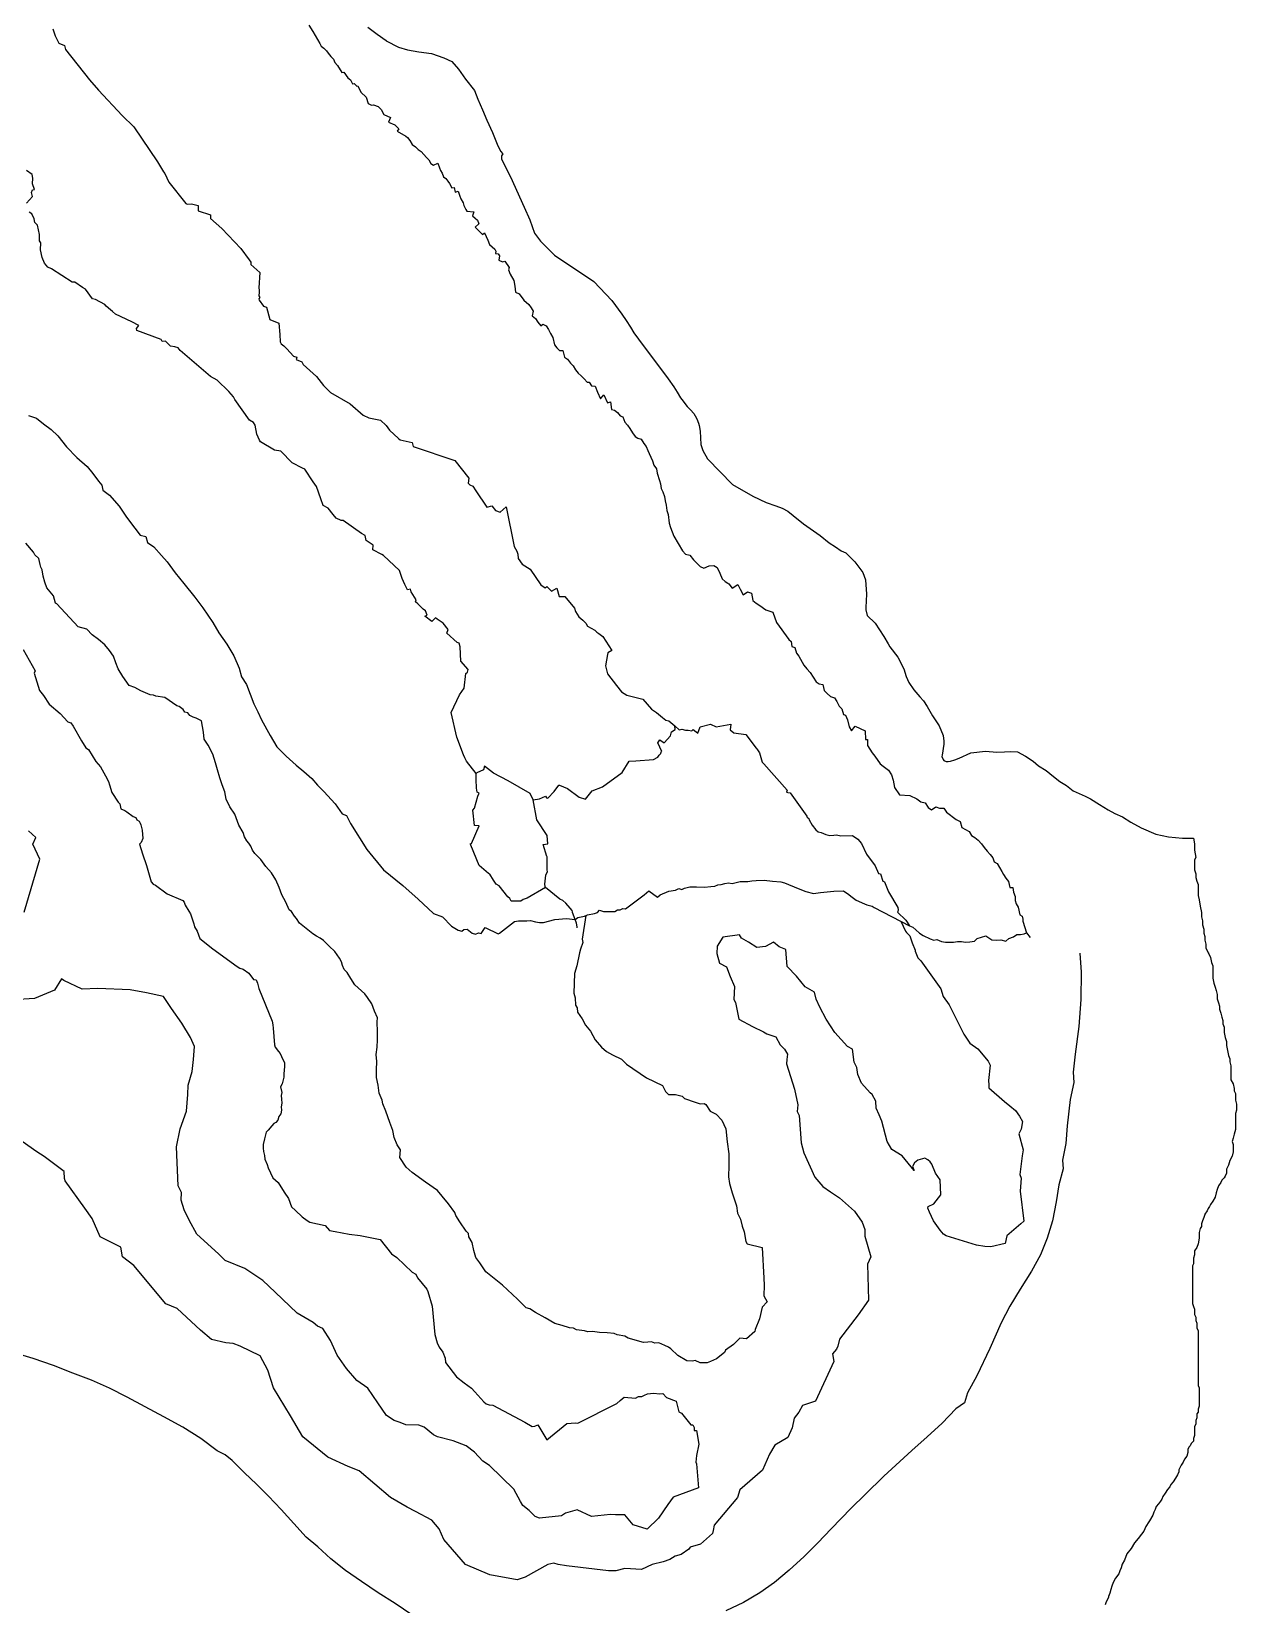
# Model space of a CAD drawing. Header units: inches. Extents: x 11269096 to 11303252, y 3653903 to 3686752.
# Drawn here: x 11275182 to 11276246, y 3678619 to 3680008 of the extents above; entities that cross this region are included whole.
import ezdxf

# ---------------------------------------------------------------- set-up
doc = ezdxf.new("R2010")
doc.units = ezdxf.units.IN
doc.header["$MEASUREMENT"] = 0
doc.layers.add('Park', color=105, linetype='Continuous')
doc.layers.add('Trail', color=202, linetype='Continuous')

msp = doc.modelspace()

# ---------------------------------------------------------------- linework, layer by layer
at = {"layer": 'Park'}
msp.add_lwpolyline([(11275478.7, 3680011.7), (11275486.7, 3680005.7), (11275494.7, 3680000), (11275494.7, 3679999.7), (11275505.7, 3679994), (11275513.7, 3679991.7), (11275523.7, 3679990), (11275534.7, 3679988.5), (11275545.7, 3679984.7), (11275552.7, 3679981.5), (11275558.7, 3679974.8), (11275564.7, 3679965.8), (11275572.7, 3679955.8), (11275575.7, 3679948.3), (11275579.7, 3679938.8), (11275583.7, 3679929.5), (11275588.7, 3679918.8), (11275592.7, 3679908.5), (11275595.7, 3679902.3), (11275597.7, 3679900), (11275596.7, 3679898), (11275596.7, 3679895.5), (11275599.7, 3679889.2), (11275604.7, 3679879.5), (11275616.7, 3679852.7), (11275621.7, 3679841.5), (11275625.7, 3679829.7), (11275631, 3679822.7), (11275643.5, 3679810.3), (11275678.1, 3679787.2), (11275694.1, 3679770.4), (11275703, 3679758.2), (11275706.7, 3679752.7), (11275710.4, 3679746.8), (11275713.6, 3679741.7), (11275717.5, 3679736.1), (11275743.8, 3679701.1), (11275748.9, 3679694), (11275751.7, 3679689.5), (11275754.7, 3679684.5), (11275755.8, 3679682.8), (11275760.5, 3679676.8), (11275763.5, 3679673.7), (11275766.5, 3679670.4), (11275767.7, 3679668.4), (11275769.2, 3679665.7), (11275770.6, 3679661.9), (11275771.2, 3679659.8), (11275772, 3679655), (11275772.5, 3679643.1), (11275774.3, 3679638), (11275778.4, 3679630.6), (11275800.6, 3679607.8), (11275818.7, 3679597.5), (11275830.3, 3679591.9), (11275839, 3679588.9), (11275844.4, 3679586.9), (11275849.5, 3679584.4), (11275854.1, 3679580.6), (11275863.2, 3679573), (11275878.1, 3679562.9), (11275886, 3679556.2), (11275891.7, 3679552.8), (11275896.6, 3679549.3), (11275900.7, 3679547.4), (11275908.5, 3679539.6), (11275915.6, 3679530.1), (11275918.2, 3679523.7), (11275918.8, 3679511), (11275918.4, 3679499.3), (11275918.4, 3679497.2), (11275919.5, 3679492), (11275926.6, 3679485.5), (11275934.2, 3679473.7), (11275938, 3679467), (11275939.4, 3679464.6), (11275946.7, 3679455.4), (11275951.8, 3679445.1), (11275953.9, 3679438.2), (11275956.2, 3679432.9), (11275960.7, 3679426.5), (11275966.1, 3679420.4), (11275969.3, 3679416.8), (11275972.5, 3679411.7), (11275977.2, 3679403.6), (11275983, 3679394.6), (11275986.7, 3679386.2), (11275987.1, 3679381.2), (11275987.1, 3679378.5), (11275985.7, 3679368.8), (11275985.6, 3679367.5), (11275986.6, 3679365.1), (11275987.3, 3679364.2), (11275989.3, 3679363.2), (11275991.1, 3679363.3), (11275993.2, 3679363.6), (11275997, 3679364.8), (11276000.7, 3679366.2), (11276011, 3679370.7), (11276023.9, 3679372.4), (11276034, 3679371.4), (11276040.7, 3679371.6), (11276046.3, 3679372.1), (11276052.4, 3679371.8), (11276059.3, 3679368), (11276066.2, 3679363.6), (11276070.8, 3679359.5), (11276077.7, 3679355.3), (11276084, 3679350), (11276089.6, 3679345.5), (11276095.5, 3679342.1), (11276101.4, 3679337.3), (11276112.1, 3679332.6), (11276116.7, 3679330.2), (11276124.8, 3679325.1), (11276132.3, 3679320.5), (11276138.2, 3679317.4), (11276145, 3679314.2), (11276152.3, 3679309.6), (11276161.4, 3679304.5), (11276174.4, 3679299), (11276185.5, 3679296.8), (11276198, 3679295.4), (11276207.7, 3679295.5), (11276208.7, 3679290.5), (11276208.7, 3679286.3), (11276208.7, 3679285), (11276209.7, 3679278.5), (11276208.7, 3679276.3), (11276208.7, 3679274.3), (11276208.7, 3679273), (11276208.7, 3679271), (11276208.7, 3679267.5), (11276209.7, 3679264), (11276209.7, 3679260.8), (11276210.7, 3679257.5), (11276211.7, 3679254.5), (11276211.7, 3679250.8), (11276211.7, 3679247.3), (11276211.7, 3679244.8), (11276212.7, 3679241), (11276213.7, 3679235.5), (11276214.7, 3679229.7), (11276214.7, 3679226), (11276215.7, 3679222.5), (11276215.7, 3679219), (11276216.7, 3679215), (11276216.7, 3679211.5), (11276217.7, 3679208.5), (11276217.7, 3679205.5), (11276218.7, 3679202), (11276218.7, 3679198.5), (11276220.7, 3679194.2), (11276221.2, 3679193.3), (11276222.7, 3679190.2), (11276223.7, 3679185.7), (11276224.7, 3679182.7), (11276224.7, 3679180), (11276224.7, 3679178.2), (11276224.7, 3679175.5), (11276224.7, 3679171.7), (11276225.7, 3679167.5), (11276226.7, 3679164), (11276227.7, 3679161), (11276228.7, 3679157.5), (11276228.7, 3679153.5), (11276229.7, 3679150), (11276230.7, 3679147), (11276230.7, 3679144.5), (11276231.7, 3679141), (11276232.7, 3679137.5), (11276233.7, 3679134.5), (11276233.7, 3679131.5), (11276234.7, 3679128.5), (11276234.7, 3679123.8), (11276235.7, 3679119.3), (11276236.7, 3679115.8), (11276236.7, 3679112.5), (11276237.7, 3679108), (11276238.7, 3679103.5), (11276239.7, 3679100.5), (11276239.7, 3679097.8), (11276240.7, 3679094.5), (11276240.7, 3679090.8), (11276240.7, 3679087.3), (11276240.7, 3679084.5), (11276240.7, 3679082), (11276242.7, 3679078.5), (11276243.7, 3679074.5), (11276243.7, 3679072.2), (11276244.7, 3679070), (11276244.7, 3679067.5), (11276244.7, 3679064), (11276245.7, 3679060.5), (11276245.7, 3679057.5), (11276245.7, 3679055.2), (11276244.7, 3679052.2), (11276244.7, 3679049.2), (11276244.7, 3679045.5), (11276244.7, 3679042), (11276244.7, 3679038.2), (11276243.7, 3679034.2), (11276242.7, 3679030.5), (11276241.7, 3679027.5), (11276242.7, 3679025), (11276242.7, 3679021.7), (11276242.7, 3679018.5), (11276241.7, 3679014.5), (11276239.7, 3679010.7), (11276238.7, 3679006.7), (11276236.7, 3679003), (11276236.7, 3678999.5), (11276235.7, 3678997), (11276234.7, 3678995.5), (11276232.7, 3678993.5), (11276231.7, 3678991.3), (11276229.7, 3678988.3), (11276228.7, 3678985.3), (11276227.7, 3678982.3), (11276226.7, 3678978.3), (11276224.7, 3678974.8), (11276222.7, 3678971.8), (11276221.7, 3678970.3), (11276220.7, 3678968.3), (11276219.7, 3678966.3), (11276217.7, 3678963.5), (11276217.7, 3678963), (11276216.7, 3678960.5), (11276215.7, 3678957.5), (11276214.7, 3678955), (11276214.7, 3678952.5), (11276213.7, 3678950.8), (11276212.7, 3678947.3), (11276212.7, 3678942.3), (11276211.7, 3678937.3), (11276210.7, 3678934), (11276208.7, 3678931), (11276208.7, 3678927.5), (11276207.7, 3678924.5), (11276207.7, 3678921.5), (11276207.7, 3678919.5), (11276206.7, 3678917.8), (11276206.7, 3678915), (11276206.7, 3678911.5), (11276206.7, 3678906), (11276206.7, 3678905.2), (11276206.7, 3678899.7), (11276206.7, 3678892.5), (11276206.7, 3678890), (11276206.7, 3678887.7), (11276206.7, 3678886.2), (11276206.7, 3678884.5), (11276207.7, 3678882), (11276208.7, 3678879.5), (11276208.7, 3678877), (11276208.7, 3678874.7), (11276209.7, 3678872.5), (11276209.7, 3678869.5), (11276210.7, 3678867), (11276210.7, 3678865), (11276210.7, 3678863), (11276211.7, 3678860.5), (11276211.7, 3678858), (11276211.7, 3678855.2), (11276211.7, 3678852.5), (11276211.7, 3678849.5), (11276211.7, 3678846.2), (11276211.7, 3678843), (11276211.7, 3678840.5), (11276211.7, 3678838), (11276211.7, 3678835), (11276211.7, 3678832), (11276211.7, 3678828.8), (11276211.7, 3678825.5), (11276211.7, 3678822.3), (11276211.7, 3678819), (11276211.7, 3678816), (11276211.7, 3678813.5), (11276211.7, 3678812), (11276212.7, 3678810), (11276212.7, 3678807.8), (11276212.7, 3678805.8), (11276212.7, 3678804), (11276212.7, 3678801.8), (11276212.7, 3678799.5), (11276212.7, 3678797.3), (11276212.7, 3678795.5), (11276212.7, 3678793.8), (11276211.7, 3678791.3), (11276211.7, 3678788.5), (11276210.7, 3678787), (11276210.7, 3678785.3), (11276210.7, 3678783.5), (11276209.7, 3678781.3), (11276209.7, 3678779.3), (11276209.7, 3678777.8), (11276208.7, 3678776), (11276208.7, 3678773.3), (11276208.7, 3678770.5), (11276208.7, 3678767.8), (11276207.7, 3678765.3), (11276207.7, 3678762.8), (11276205.7, 3678760.8), (11276204.7, 3678758.8), (11276203.7, 3678757.5), (11276202.7, 3678755.5), (11276202.7, 3678752.8), (11276201.7, 3678749.8), (11276199.7, 3678747), (11276198.7, 3678744.5), (11276196.7, 3678741.7), (11276195.7, 3678739.5), (11276194.7, 3678737.5), (11276194.7, 3678735.7), (11276193.7, 3678733.2), (11276191.7, 3678730.2), (11276189.7, 3678727), (11276187.7, 3678724.7), (11276186.7, 3678722.5), (11276184.7, 3678720.2), (11276182.7, 3678717), (11276180.7, 3678714), (11276179.7, 3678711.7), (11276178.7, 3678710), (11276176.7, 3678707.7), (11276174.7, 3678705.2), (11276173.7, 3678702.7), (11276172.7, 3678700.2), (11276171.7, 3678697.5), (11276168.7, 3678692.5), (11276168.3, 3678691.8), (11276165.7, 3678687.5), (11276163.7, 3678683.5), (11276161.7, 3678680.7), (11276158.7, 3678677), (11276155.7, 3678673), (11276152.7, 3678668), (11276148.7, 3678663.3), (11276146.7, 3678657.8), (11276144.7, 3678654.3), (11276143.7, 3678651), (11276142.7, 3678648.5), (11276141.7, 3678645.8), (11276138.7, 3678642), (11276136.7, 3678638), (11276135.7, 3678635), (11276134.7, 3678632), (11276133.7, 3678628.8), (11276132.7, 3678625.8), (11276132.7, 3678624.8), (11276130.7, 3678621), (11276129.7, 3678618.3)], dxfattribs=at)
at = {"layer": 'Trail'}
for points in [[(11275200.3, 3680010.2), (11275202.4, 3680004), (11275205.8, 3679997.6), (11275210.6, 3679995.6), (11275211.7, 3679992.1), (11275232.8, 3679965.2), (11275240.7, 3679956.1), (11275261.6, 3679933.7), (11275271.9, 3679923.6), (11275292.9, 3679892.9), (11275298.2, 3679884.1), (11275299.3, 3679882.6), (11275302.9, 3679874.8), (11275317.9, 3679856), (11275319, 3679855.5), (11275322.9, 3679855.7), (11275328.7, 3679854.2), (11275328.7, 3679849.5), (11275339.7, 3679846.1), (11275339.6, 3679842.7), (11275349.7, 3679834), (11275366.5, 3679816.4), (11275373.7, 3679806.4), (11275375.3, 3679804.3), (11275375.3, 3679802.1), (11275383.2, 3679795.1), (11275382.2, 3679781.6), (11275382.6, 3679779.4), (11275382.7, 3679777.7), (11275382.2, 3679774.6), (11275383.2, 3679773.1), (11275382.2, 3679771.7), (11275382.7, 3679770.7), (11275386.6, 3679765.4), (11275389, 3679764.5), (11275392, 3679753.7), (11275400.1, 3679750.2), (11275401, 3679740.2), (11275401.3, 3679733.7), (11275402.2, 3679732), (11275404.5, 3679730.3), (11275406.6, 3679728.2), (11275407.1, 3679727.7), (11275412.9, 3679721.3), (11275415.8, 3679720.4), (11275415.2, 3679718.1), (11275420.3, 3679716.2), (11275421.6, 3679713.9), (11275433.3, 3679703.3), (11275439.5, 3679695.3), (11275445.5, 3679689.2), (11275463, 3679679.1), (11275474.5, 3679669), (11275479.6, 3679666.8), (11275489.9, 3679664.6), (11275494.7, 3679659.9), (11275497.7, 3679655.9), (11275505.7, 3679648.4), (11275507, 3679647.4), (11275517.8, 3679644.9), (11275518.7, 3679641.4), (11275555.5, 3679629), (11275567.7, 3679613.3), (11275567.3, 3679608.9), (11275568.7, 3679607.4), (11275571.4, 3679606.4), (11275574, 3679602.1), (11275583.8, 3679587.7), (11275588, 3679588.9), (11275591.4, 3679584.8), (11275595.4, 3679583.4), (11275600.8, 3679588), (11275607.9, 3679553.1), (11275610.2, 3679548.9), (11275611, 3679546.4), (11275611.4, 3679542.6), (11275614.9, 3679537.4), (11275621.9, 3679533.2), (11275631.4, 3679519.2), (11275635.3, 3679516.5), (11275636.7, 3679517.7), (11275640.9, 3679513.5), (11275645.6, 3679516.3), (11275647.6, 3679508.8), (11275652.6, 3679508.9), (11275661, 3679498.7), (11275661.9, 3679495.8), (11275664.9, 3679491.1), (11275668.5, 3679488), (11275671.1, 3679485.5), (11275672.7, 3679482.7), (11275679.1, 3679479.1), (11275680.8, 3679477.3), (11275682.6, 3679476.1), (11275686.1, 3679473.6), (11275694.1, 3679461.2), (11275690.5, 3679459.2), (11275690.3, 3679457.8), (11275688.4, 3679447.7), (11275690.1, 3679440.7), (11275698.1, 3679430.4), (11275702.6, 3679424.7), (11275707.4, 3679421.7), (11275721.4, 3679418.2), (11275729.2, 3679409.3), (11275730.9, 3679408.1), (11275733.6, 3679406.4), (11275738.9, 3679402.1), (11275741.7, 3679399.8), (11275744.3, 3679399.1), (11275749.6, 3679394.6)], [(11275426.6, 3680013.5), (11275429.9, 3680007.8), (11275436.3, 3679997.3), (11275437.4, 3679995.1), (11275439.7, 3679993.2), (11275442.1, 3679990.9), (11275443.7, 3679988.7), (11275445.8, 3679985.9), (11275448.2, 3679983.6), (11275449.5, 3679980.5), (11275451.7, 3679977.8), (11275455.5, 3679971.7), (11275457.4, 3679972), (11275460.8, 3679967.1), (11275463.2, 3679965.2), (11275465, 3679961.7), (11275466.4, 3679962), (11275468.8, 3679959.5), (11275469.9, 3679959.8), (11275472.3, 3679954.2), (11275477.2, 3679949.9), (11275478.8, 3679944.4), (11275481.8, 3679942.9), (11275483.6, 3679943.3), (11275487.7, 3679941.6), (11275490.3, 3679939), (11275492.7, 3679934.5), (11275498.5, 3679931.9), (11275496.7, 3679927.8), (11275502.5, 3679925.4), (11275505.9, 3679921.9), (11275504.4, 3679919.9), (11275512, 3679915.5), (11275513.5, 3679914.2), (11275515.7, 3679911.6), (11275517.7, 3679908), (11275520.6, 3679906.2), (11275523.1, 3679903.7), (11275525.8, 3679901.9), (11275528.1, 3679899.2), (11275530.4, 3679896.6), (11275532.5, 3679894.5), (11275534.3, 3679891.4), (11275536.7, 3679889.8), (11275540.4, 3679891.5), (11275541.8, 3679887.4), (11275542.8, 3679885.3), (11275544.2, 3679882.8), (11275545.5, 3679879.7), (11275547.6, 3679878), (11275549.3, 3679875.7), (11275550.7, 3679873.6), (11275552.9, 3679869.9), (11275554.7, 3679870), (11275555.7, 3679866), (11275558.5, 3679866.8), (11275559.8, 3679862.6), (11275560.8, 3679860.2), (11275562.7, 3679856.5), (11275563.4, 3679854.1), (11275565.1, 3679850.7), (11275565.9, 3679849.3), (11275572.2, 3679848.6), (11275571, 3679845.1), (11275573.3, 3679843.1), (11275575.3, 3679841.4), (11275576.6, 3679838.1), (11275573.3, 3679835.1), (11275579.7, 3679828.7), (11275581.6, 3679830.2), (11275584.7, 3679823.5), (11275586, 3679819.8), (11275590.6, 3679815.8), (11275591.7, 3679813.9), (11275591.4, 3679811.8), (11275593.7, 3679811.7), (11275594.8, 3679809.8), (11275594.4, 3679806.1), (11275597.5, 3679804.5), (11275599.5, 3679805.1), (11275603.4, 3679799.4), (11275602.7, 3679797.3), (11275604.3, 3679793.7), (11275607.4, 3679788.1), (11275608.5, 3679783.1), (11275608.9, 3679777.6), (11275612.1, 3679776.1), (11275616.4, 3679770.7), (11275620.9, 3679766.8), (11275622.7, 3679763.8), (11275624.6, 3679761), (11275623.8, 3679756.7), (11275626.5, 3679754.5), (11275628.6, 3679751.1), (11275631.5, 3679748.1), (11275633.2, 3679749.3), (11275636.2, 3679748.1), (11275638.2, 3679744.7), (11275640, 3679741.2), (11275642.1, 3679737.7), (11275643.5, 3679731.3), (11275645.4, 3679728.6), (11275647.9, 3679726.1), (11275650.8, 3679726.2), (11275652.3, 3679720.2), (11275655, 3679718.5), (11275657.5, 3679714.9), (11275660, 3679712.7), (11275661.9, 3679709), (11275664.4, 3679706.1), (11275666.9, 3679703.9), (11275669.6, 3679701.3), (11275672.3, 3679698.2), (11275674, 3679698.1), (11275676.1, 3679694.9), (11275679.3, 3679694.7), (11275681.5, 3679689.4), (11275684.1, 3679683.5), (11275686.9, 3679687), (11275690.2, 3679679.9), (11275692.9, 3679680.9), (11275693.8, 3679674.1), (11275696.3, 3679673.6), (11275699.2, 3679671.3), (11275701.5, 3679668.5), (11275703.7, 3679667.6), (11275705.6, 3679662.8), (11275707.8, 3679660.1), (11275710, 3679657.3), (11275712.2, 3679653.5), (11275714.8, 3679650.2), (11275717.1, 3679648.7), (11275720.1, 3679647.8), (11275722.2, 3679644), (11275724.5, 3679641.3), (11275725.8, 3679638), (11275726.9, 3679635.1), (11275730.1, 3679628.7), (11275731.1, 3679624.9), (11275733.4, 3679621.8), (11275734.2, 3679617.7), (11275736.2, 3679611.4), (11275736.9, 3679608.3), (11275737.7, 3679604.2), (11275739.2, 3679601.5), (11275740.5, 3679597.3), (11275741.2, 3679593.3), (11275741.9, 3679589.7), (11275742.6, 3679585), (11275743.7, 3679581.3), (11275744.6, 3679573.8), (11275745.8, 3679569.9), (11275748.9, 3679562.2), (11275752.5, 3679555.7), (11275756.6, 3679549.2), (11275759.1, 3679546.2), (11275763, 3679545.5), (11275766.3, 3679541.3), (11275772.1, 3679535.4), (11275775.2, 3679533.8), (11275780, 3679536), (11275784, 3679536.4), (11275787, 3679534.6), (11275789.3, 3679529.5), (11275791.5, 3679524.6), (11275794.1, 3679522.3), (11275796.4, 3679520.7), (11275797.3, 3679520), (11275800.3, 3679516.3), (11275805.4, 3679519.6), (11275807.3, 3679515.5), (11275810, 3679510.4), (11275813.8, 3679513), (11275817.3, 3679511.9), (11275818.7, 3679505.4), (11275821.6, 3679503), (11275824.7, 3679501.1), (11275830.1, 3679497.2), (11275836.2, 3679495.2), (11275839.5, 3679485.9), (11275850.4, 3679471), (11275852.4, 3679469.2), (11275852.9, 3679464.9), (11275855.6, 3679463.9), (11275857.2, 3679458.8), (11275859.3, 3679456.2), (11275863.5, 3679448.2), (11275866.2, 3679445), (11275869.2, 3679441.8), (11275874.6, 3679433.7), (11275877, 3679431.9), (11275880.3, 3679431.3), (11275881.7, 3679425.9), (11275884.3, 3679423.2), (11275887, 3679420.7), (11275890.8, 3679419.4), (11275892.6, 3679416.1), (11275894.9, 3679412.1), (11275897.2, 3679409.7), (11275898.7, 3679404.8), (11275900.5, 3679404.1), (11275902.2, 3679400), (11275903.5, 3679393.7), (11275905.8, 3679390.2), (11275909, 3679394.5), (11275917.7, 3679390.4), (11275918.1, 3679382.7), (11275919.9, 3679382.6), (11275919.8, 3679377.2), (11275924, 3679370.9), (11275926.4, 3679367.9), (11275931, 3679361), (11275933.7, 3679359), (11275938.4, 3679355.6), (11275941, 3679351.4), (11275942.6, 3679346.6), (11275943.6, 3679340.2), (11275948.1, 3679333.7), (11275957.3, 3679333.1), (11275963.3, 3679330.3), (11275966.8, 3679327.7), (11275970.6, 3679326.7), (11275973.3, 3679322.5), (11275976.2, 3679320.4), (11275980.3, 3679323.3), (11275983.4, 3679321.9), (11275987.1, 3679322), (11275989.5, 3679318.5), (11275998.1, 3679311.9), (11276001.7, 3679310.2), (11276003, 3679304.8), (11276009.5, 3679301.3), (11276011.8, 3679297.8), (11276014.7, 3679296.2), (11276017.5, 3679293.6), (11276020.4, 3679290.6), (11276022.8, 3679287.2), (11276025.4, 3679284.1), (11276028.1, 3679281), (11276030.5, 3679278.1), (11276031.7, 3679274.6), (11276034.2, 3679273), (11276036.4, 3679269.5), (11276038.4, 3679265.9), (11276040, 3679263.5), (11276041.9, 3679260.2), (11276044.4, 3679257.1), (11276045.5, 3679251.8), (11276048.1, 3679252), (11276048.8, 3679247.7), (11276050.3, 3679243.9), (11276050.1, 3679240.4), (11276051.2, 3679237.4), (11276052.8, 3679234.6), (11276054.4, 3679227.7), (11276056.4, 3679226.6), (11276057, 3679224), (11276056.9, 3679222.1), (11276060.3, 3679211.9)], [(11275177.1, 3679856.2), (11275182.5, 3679862.1), (11275181.5, 3679865.6), (11275182.6, 3679868), (11275184.2, 3679868.5), (11275182.4, 3679873.3), (11275182.9, 3679878.3), (11275182.3, 3679881.5), (11275177.3, 3679885.3)], [(11275663.5, 3679216.3), (11275663.3, 3679217.1), (11275662.8, 3679220.5), (11275661.6, 3679223.6), (11275659.3, 3679229.7), (11275659.3, 3679230.4), (11275658.9, 3679231.7), (11275657.2, 3679233.6), (11275653.5, 3679238.2), (11275650.7, 3679240.4), (11275648, 3679241.5), (11275635.5, 3679252), (11275619.2, 3679242.6), (11275615.8, 3679241.3), (11275613.8, 3679239.9), (11275605.3, 3679239.9), (11275603.9, 3679242.1), (11275602.2, 3679243.7), (11275594.5, 3679253.4), (11275591.9, 3679254.9), (11275589.7, 3679258.3), (11275586.3, 3679263.8), (11275585, 3679264.4), (11275577, 3679271.4), (11275569.5, 3679289.4), (11275569.1, 3679290.6), (11275570.1, 3679290.8), (11275576.9, 3679306.4), (11275572.9, 3679306.8), (11275571.2, 3679320.2), (11275572.9, 3679322.1), (11275575.8, 3679332.7), (11275576.8, 3679335.3), (11275575, 3679336), (11275574.5, 3679339.6), (11275574.2, 3679347.3), (11275574.2, 3679352.7), (11275565.7, 3679363.5), (11275564.3, 3679366.4), (11275563.1, 3679369.2), (11275557.3, 3679384.8), (11275552.3, 3679406.4), (11275559.4, 3679422.1), (11275563.8, 3679428), (11275565.1, 3679441), (11275566.7, 3679442.1), (11275567.1, 3679444.3), (11275560.8, 3679451.7), (11275560.1, 3679464.5), (11275559.2, 3679467.7), (11275557.4, 3679468.4), (11275548.4, 3679476.6), (11275549.6, 3679479.9), (11275545.1, 3679485.3), (11275539.8, 3679488.9), (11275538.2, 3679490), (11275535, 3679486.9), (11275528.9, 3679491.5), (11275531.1, 3679492.3), (11275529.4, 3679496.2), (11275527.4, 3679497.6), (11275522.8, 3679502.4), (11275520.8, 3679504.2), (11275521.4, 3679506), (11275516.8, 3679513.1), (11275516.2, 3679515.4), (11275513.6, 3679514.9), (11275511.4, 3679519.5), (11275509, 3679524.8), (11275506.5, 3679532), (11275492.3, 3679545), (11275491, 3679545.9), (11275482.9, 3679550.2), (11275483.3, 3679554.2), (11275477.1, 3679558.4), (11275476.1, 3679562.7), (11275473.1, 3679564.7), (11275456.8, 3679576), (11275455, 3679575.9), (11275450.7, 3679578.2), (11275448.1, 3679581.4), (11275443.5, 3679586.8), (11275439.1, 3679589.4), (11275437.2, 3679595.1), (11275433.2, 3679606.1), (11275430.2, 3679610.1), (11275423.1, 3679621.3), (11275420.8, 3679622.3), (11275411.8, 3679626.9), (11275401.8, 3679637.3), (11275396.2, 3679638.3), (11275383.9, 3679645.6), (11275382.8, 3679647), (11275380.7, 3679652.3), (11275379.1, 3679660.3), (11275377.5, 3679662.7), (11275374.2, 3679664.6), (11275361.2, 3679683), (11275360, 3679685.3), (11275355.9, 3679690), (11275345.4, 3679699.9), (11275339.6, 3679703.1), (11275313, 3679726.2), (11275311.2, 3679728.6), (11275308.2, 3679729.5), (11275304.4, 3679730.1), (11275300, 3679734.3), (11275297.1, 3679734.2), (11275296.1, 3679735.8), (11275274.6, 3679743.9), (11275274.3, 3679745.6), (11275276.3, 3679748.2), (11275270.3, 3679751.5), (11275255.7, 3679758.3), (11275253.2, 3679760.5), (11275251.4, 3679762.1), (11275247.5, 3679765.2), (11275246.2, 3679766.7), (11275238, 3679771.3), (11275235.4, 3679771.7), (11275229.4, 3679780.4), (11275226.7, 3679781.8), (11275219.8, 3679786.6), (11275217.5, 3679786.6), (11275199.2, 3679798.4), (11275195.9, 3679799.9), (11275193.2, 3679803.3), (11275191.1, 3679808.3), (11275189.5, 3679815.2), (11275189.9, 3679821.3), (11275188.7, 3679823.1), (11275188.6, 3679828.6), (11275187, 3679836.8), (11275184.6, 3679839.2), (11275183.8, 3679842.6), (11275181.8, 3679847), (11275179.4, 3679848.5)], [(11275178.9, 3679668.9), (11275185.9, 3679666.5), (11275192.2, 3679661.5), (11275199.1, 3679656.3), (11275204.8, 3679650.7), (11275212.6, 3679641.1), (11275221.6, 3679631.6), (11275230.6, 3679623.6), (11275235.8, 3679617.5), (11275240.9, 3679610.9), (11275243.8, 3679607.3), (11275244.7, 3679602.9), (11275250.6, 3679598.4), (11275259.1, 3679588.7), (11275265.5, 3679578.9), (11275272.7, 3679569.2), (11275277.5, 3679563.1), (11275282.5, 3679561.9), (11275284.1, 3679556.7), (11275289.7, 3679552.9), (11275296.3, 3679545.1), (11275301.3, 3679539.5), (11275308.5, 3679529.9), (11275316.1, 3679520.5), (11275325.9, 3679508.2), (11275332.8, 3679498.8), (11275341.7, 3679486.1), (11275347, 3679476.7), (11275354, 3679466.7), (11275360.2, 3679456.4), (11275365.1, 3679445.7), (11275367, 3679438.1), (11275371.4, 3679431.2), (11275378, 3679414), (11275381.6, 3679407), (11275384.8, 3679400.1), (11275392.3, 3679386.3), (11275398.3, 3679376.1), (11275406.4, 3679368), (11275415.2, 3679360.1), (11275422.2, 3679354.4), (11275429, 3679348.3), (11275434.1, 3679342.2), (11275439.7, 3679336.8), (11275449.8, 3679325.8), (11275456, 3679317.1), (11275459.7, 3679315.4), (11275463.2, 3679308.3), (11275477.8, 3679285.6), (11275492.3, 3679267.6), (11275509.5, 3679253.7), (11275522.9, 3679241.5), (11275536.5, 3679228.9), (11275544.4, 3679225.9), (11275552.4, 3679217.9), (11275558.3, 3679214.2), (11275561.6, 3679213.2), (11275563.5, 3679214.9), (11275566.4, 3679215.2), (11275570.7, 3679211.7), (11275573.6, 3679210.8), (11275576.2, 3679211.8), (11275578.8, 3679211.4), (11275582.1, 3679216.6), (11275593.8, 3679211.1), (11275594.8, 3679211.6), (11275608.2, 3679222), (11275611.7, 3679222.5), (11275619, 3679222.5), (11275622.3, 3679222.9), (11275626.5, 3679221.7), (11275630.1, 3679220.9), (11275633.7, 3679221.1), (11275643.7, 3679223.6), (11275653.9, 3679224.6), (11275661.6, 3679223.6), (11275663.9, 3679225.5), (11275669.8, 3679226.6), (11275672.7, 3679227.9), (11275678.6, 3679228.9), (11275681.4, 3679229.7), (11275683.1, 3679232), (11275686.6, 3679230.7), (11275688.8, 3679230.7), (11275694.4, 3679230.6), (11275696.7, 3679230.7), (11275699.1, 3679232.1), (11275701.3, 3679232.2), (11275703.9, 3679233.3), (11275706.1, 3679233.1), (11275722.7, 3679245.4), (11275726.7, 3679248.9), (11275734.3, 3679243.4), (11275736.7, 3679245.4), (11275744.4, 3679248.8), (11275750.3, 3679249.5), (11275753.3, 3679250.9), (11275755.8, 3679250.1), (11275758.3, 3679251.3), (11275763, 3679252.5), (11275766.8, 3679252.5), (11275768.8, 3679252.5), (11275775.9, 3679252.1), (11275781.6, 3679252.8), (11275785, 3679253), (11275787.8, 3679254.3), (11275790.6, 3679254.6), (11275793.8, 3679255.3), (11275797.1, 3679255.9), (11275800.2, 3679255.5), (11275803.8, 3679256.3), (11275807.3, 3679257.1), (11275810.7, 3679257.3), (11275814.1, 3679257.3), (11275817.6, 3679257.8), (11275821.4, 3679258.1), (11275828.5, 3679258.3), (11275835.8, 3679257.5), (11275843.3, 3679256.9), (11275846.6, 3679256), (11275858.5, 3679250.9), (11275865.5, 3679248.4), (11275872.2, 3679246.6), (11275878.2, 3679247.5), (11275890.1, 3679248.7), (11275898.6, 3679248.9), (11275903.2, 3679245.8), (11275905.2, 3679244.4), (11275909.9, 3679240.6), (11275917.1, 3679237.5), (11275919.1, 3679236.7), (11275924, 3679235.3), (11275925.7, 3679234.3), (11275957, 3679218), (11275959.9, 3679216.8), (11275962.6, 3679214.6), (11275965.6, 3679211.7), (11275968.9, 3679209.5), (11275975.3, 3679206.5), (11275978.4, 3679205.4), (11275981, 3679205.9), (11275985.2, 3679204.2), (11275988.6, 3679203.5), (11275995.7, 3679203.7), (11275999.2, 3679204.1), (11276002.9, 3679204.2), (11276006.3, 3679203.7), (11276010.2, 3679204), (11276014.2, 3679204.6), (11276016.8, 3679207), (11276024.3, 3679209.2), (11276029.6, 3679205.8), (11276033.5, 3679205.3), (11276037.5, 3679205.6), (11276041.9, 3679204.6), (11276044.7, 3679207), (11276048.7, 3679208.3), (11276051.6, 3679210.5), (11276054.9, 3679210.5), (11276058.1, 3679211.1), (11276060.3, 3679211.9), (11276063.4, 3679207.8)], [(11275671.2, 3679227.2), (11275667.8, 3679206.3), (11275668.3, 3679203.4), (11275666.4, 3679197.3), (11275665.5, 3679194.1), (11275663, 3679182.8), (11275661.1, 3679176), (11275660.6, 3679158.5), (11275661.6, 3679154.6), (11275662.1, 3679148.1), (11275663.4, 3679145.7), (11275663.8, 3679141.7), (11275668, 3679136), (11275670.9, 3679130.2), (11275675.3, 3679125), (11275679.4, 3679117.5), (11275685, 3679111), (11275689.3, 3679107), (11275694.6, 3679104.1), (11275702.5, 3679100.2), (11275707.1, 3679096), (11275724.7, 3679083.7), (11275738.8, 3679077.1), (11275741.4, 3679071.6), (11275744.1, 3679069.2), (11275750.2, 3679069.1), (11275756.3, 3679067.6), (11275758.1, 3679065.6), (11275767.6, 3679062.4), (11275772.1, 3679060.9), (11275775.7, 3679061.1), (11275777.1, 3679060.4), (11275780.8, 3679054.5), (11275786.1, 3679051.7), (11275791.1, 3679046.4), (11275794.7, 3679038.9), (11275795.9, 3679027.3), (11275797.5, 3679016.7), (11275797.5, 3679006.5), (11275797.2, 3678996.4), (11275798.1, 3678990.5), (11275800.4, 3678982.3), (11275802.3, 3678976), (11275804, 3678970.9), (11275805.1, 3678964.2), (11275807.7, 3678959.1), (11275809.1, 3678952.9), (11275811, 3678947.9), (11275812.4, 3678939.4), (11275813.7, 3678937.1), (11275826.8, 3678934), (11275828.4, 3678907), (11275828.6, 3678900.6), (11275828.4, 3678891.2), (11275831.2, 3678885.9), (11275826.8, 3678881.3), (11275824.4, 3678870.9), (11275820.7, 3678861.5), (11275820.4, 3678859.8), (11275813, 3678853.2), (11275807.1, 3678854), (11275801.5, 3678848.2), (11275794.5, 3678843.3), (11275793.6, 3678841.2), (11275786.4, 3678835.6), (11275781.1, 3678833.2), (11275778.1, 3678832.1), (11275772.1, 3678832.1), (11275767.7, 3678834.1), (11275765.3, 3678833.6), (11275760.2, 3678833.9), (11275752.3, 3678838.5), (11275746.3, 3678844.4), (11275744, 3678846), (11275741, 3678847.5), (11275735.6, 3678849.7), (11275732.1, 3678849.6), (11275729, 3678850.6), (11275725.7, 3678850.4), (11275722.1, 3678850.1), (11275708.5, 3678853.9), (11275705.5, 3678855.6), (11275698.7, 3678856.9), (11275696.1, 3678858), (11275689.9, 3678858.7), (11275683.3, 3678859), (11275677, 3678859.7), (11275673, 3678859.5), (11275669.8, 3678860.5), (11275662.8, 3678861.1), (11275660.1, 3678862.6), (11275656.7, 3678862.9), (11275650.2, 3678865), (11275643.6, 3678866.7), (11275635.1, 3678871.9), (11275626.5, 3678876.6), (11275621.5, 3678879.7), (11275618.5, 3678880.6), (11275610.7, 3678888.2), (11275597.6, 3678900.8), (11275582.7, 3678912.5), (11275577.4, 3678920.3), (11275574, 3678925.2), (11275572.1, 3678931.4), (11275570.7, 3678938.5), (11275567.9, 3678943.4), (11275567.4, 3678946.3), (11275565.4, 3678948.5), (11275559.7, 3678956.7), (11275556.3, 3678962.1), (11275555.3, 3678965), (11275549.7, 3678972.6), (11275544.2, 3678979.4), (11275540.2, 3678984.2), (11275529.5, 3678991.6), (11275517.8, 3679000.3), (11275512.3, 3679004.9), (11275506.8, 3679013.5), (11275507.4, 3679020.3), (11275504.4, 3679024.6), (11275501.8, 3679031), (11275500.6, 3679037.4), (11275498, 3679044.4), (11275494.6, 3679054.4), (11275491.8, 3679060.7), (11275491.1, 3679064), (11275488.7, 3679070.4), (11275487.6, 3679077.3), (11275486.3, 3679084.2), (11275486.3, 3679090.8), (11275486.5, 3679098.2), (11275486, 3679104.3), (11275486.8, 3679110.8), (11275487.2, 3679117.5), (11275487.2, 3679124.3), (11275486.7, 3679133.4), (11275487.1, 3679136.8), (11275484.6, 3679142.8), (11275482.2, 3679149.3), (11275478.2, 3679154.9), (11275475.8, 3679157.9), (11275467.2, 3679165.8), (11275463.7, 3679171.4), (11275460.3, 3679176.9), (11275457.8, 3679179.5), (11275456.1, 3679183), (11275455.3, 3679186.3), (11275453.5, 3679189.4), (11275449.5, 3679195.4), (11275444.5, 3679200.2), (11275439.4, 3679205.2), (11275436.5, 3679207.3), (11275433.2, 3679208.8), (11275430, 3679210.9), (11275424.2, 3679215.7), (11275418.3, 3679220.4), (11275415.6, 3679224.5), (11275413.9, 3679226.6), (11275411.2, 3679230.8), (11275409.2, 3679232.2), (11275406.1, 3679239.1), (11275402.6, 3679245.4), (11275400.3, 3679252), (11275397.4, 3679258.7), (11275393.5, 3679264.9), (11275388.4, 3679270.4), (11275384, 3679276.6), (11275381.6, 3679279.4), (11275378.7, 3679281.9), (11275376.6, 3679285), (11275375.2, 3679288.3), (11275373.6, 3679291.2), (11275371.6, 3679293), (11275369.6, 3679296.6), (11275368.6, 3679300.5), (11275364.8, 3679307.1), (11275361, 3679316.7), (11275356.8, 3679323.3), (11275353.5, 3679329.8), (11275352.2, 3679336.4), (11275349.9, 3679342.7), (11275347.9, 3679348.9), (11275345.9, 3679355.7), (11275344.1, 3679362), (11275341.7, 3679369.7), (11275337.5, 3679377.7), (11275334, 3679383), (11275333.5, 3679389.1), (11275331.8, 3679399), (11275327, 3679401.6), (11275324.3, 3679402.3), (11275321.4, 3679403.8), (11275319.7, 3679406.3), (11275316.9, 3679406.9), (11275315.5, 3679409), (11275312.1, 3679411.8), (11275309.8, 3679412.3), (11275299.2, 3679419.7), (11275291.5, 3679421), (11275289.3, 3679421.7), (11275286.3, 3679422.2), (11275278.2, 3679425.6), (11275272.8, 3679428.5), (11275267.8, 3679430.2), (11275262.2, 3679438.4), (11275258.2, 3679444.9), (11275256, 3679450.3), (11275254.1, 3679456.1), (11275250.4, 3679461.3), (11275246.3, 3679466.3), (11275240.9, 3679470.9), (11275235.1, 3679475.1), (11275230.4, 3679480), (11275222.7, 3679482.1), (11275204.1, 3679502.4), (11275202.9, 3679502.9), (11275201, 3679509.4), (11275195.2, 3679516.6), (11275193.5, 3679521.6), (11275191.9, 3679526.9), (11275191.1, 3679532.4), (11275189.8, 3679534.8), (11275189.2, 3679537.2), (11275188.2, 3679542.5), (11275184.6, 3679545.8), (11275183.4, 3679548.2), (11275176.5, 3679555.9)], [(11275174.3, 3679462.2), (11275184.8, 3679443.3), (11275184, 3679441.2), (11275188.6, 3679426), (11275192.2, 3679421.6), (11275197.2, 3679413.8), (11275207, 3679405.5), (11275213.7, 3679398.2), (11275216.3, 3679397.2), (11275218.5, 3679394.4), (11275225.7, 3679381.5), (11275229.6, 3679375.2), (11275231.8, 3679373.8), (11275238.3, 3679363.2), (11275242.4, 3679358.5), (11275243.9, 3679355.9), (11275246.8, 3679350.6), (11275249.7, 3679345.6), (11275250.5, 3679342.7), (11275252.4, 3679335.7), (11275258, 3679327.4), (11275259.6, 3679325.9), (11275260.5, 3679321.5), (11275264, 3679319.9), (11275265.8, 3679318.6), (11275271.3, 3679314.7), (11275273.8, 3679313.6), (11275274.5, 3679311.8), (11275276.6, 3679310.5), (11275277.6, 3679308.8), (11275278.1, 3679307.4), (11275279.3, 3679302.6), (11275279.8, 3679295.1), (11275278.4, 3679291.8), (11275277.1, 3679290.3), (11275279.5, 3679281.7), (11275283, 3679271.4), (11275287.2, 3679256.9), (11275288.9, 3679254.8), (11275291.2, 3679254.1), (11275301.4, 3679246.4), (11275315.3, 3679240.4), (11275316.4, 3679239), (11275317.3, 3679236.3), (11275320.4, 3679230.9), (11275322, 3679228.6), (11275324.8, 3679219.9), (11275325.6, 3679217.2), (11275327.9, 3679213.2), (11275330.3, 3679207), (11275341.6, 3679197.7), (11275363.3, 3679182.1), (11275365.6, 3679180.7), (11275368.5, 3679179.7), (11275373.6, 3679176.2), (11275377.5, 3679170.8), (11275380.1, 3679170.4), (11275381.2, 3679167.4), (11275382.4, 3679162.6), (11275394.1, 3679134), (11275394.6, 3679130.6), (11275395, 3679127.8), (11275396.2, 3679113), (11275396.9, 3679110.8), (11275399.6, 3679107), (11275401.2, 3679105.2), (11275403.4, 3679100), (11275404.9, 3679097.3), (11275405.1, 3679093.8), (11275404.4, 3679087.3), (11275404.4, 3679084.5), (11275402.9, 3679078.4), (11275401.6, 3679076), (11275402.6, 3679071), (11275402.1, 3679068.2), (11275402.4, 3679064.9), (11275402.6, 3679061.3), (11275402.2, 3679058.1), (11275402.3, 3679055.4), (11275401.8, 3679052.1), (11275400, 3679049.7), (11275399, 3679046.4), (11275397.3, 3679044.3), (11275395.5, 3679043.4), (11275393.9, 3679041.3), (11275390.6, 3679037.6), (11275388.7, 3679035.9), (11275387.4, 3679029.9), (11275386.3, 3679024.9), (11275386.3, 3679021.7), (11275386.4, 3679018.8), (11275387.2, 3679015.1), (11275387.6, 3679012), (11275389.8, 3679007.2), (11275390.6, 3679004.4), (11275394.7, 3678995.5), (11275399.3, 3678991.3), (11275404.7, 3678982.9), (11275408.6, 3678977.1), (11275411.1, 3678970), (11275414.8, 3678966.5), (11275420.6, 3678961), (11275424.9, 3678957.7), (11275427.4, 3678956.2), (11275440.8, 3678953.4), (11275444.6, 3678949.1), (11275449.6, 3678948.2), (11275462, 3678945.8), (11275471.7, 3678944.5), (11275489.5, 3678941.1), (11275499.6, 3678928.4), (11275504.3, 3678925.2), (11275517.8, 3678912.3), (11275521.1, 3678910.3), (11275522.5, 3678907.2), (11275530.7, 3678897.3), (11275531.5, 3678895.2), (11275535.4, 3678882.2), (11275537.7, 3678857.2), (11275539.7, 3678849.7), (11275541.5, 3678845.8), (11275544.7, 3678841.6), (11275546.8, 3678836.3), (11275547.3, 3678832.5), (11275556.8, 3678819.7), (11275563.7, 3678814.3), (11275570.2, 3678809.6), (11275573.2, 3678806.4), (11275580.9, 3678797.7), (11275583, 3678795.8), (11275585.6, 3678795.1), (11275589.1, 3678794.8), (11275617.3, 3678779.7), (11275623.8, 3678775.9), (11275626.1, 3678776.1), (11275628.6, 3678777.3), (11275636.7, 3678764), (11275654.4, 3678778.5), (11275662.1, 3678779), (11275664, 3678778.9), (11275698.4, 3678796.3), (11275701.4, 3678798.7), (11275704.9, 3678801.9), (11275714.9, 3678800.9), (11275717.6, 3678802.3), (11275720.5, 3678802.5), (11275723, 3678803.4), (11275725.6, 3678804.6), (11275730.9, 3678805.2), (11275736.5, 3678804.7), (11275739.2, 3678805.1), (11275742.3, 3678801.5), (11275751, 3678798.1), (11275753.1, 3678788.8), (11275755.5, 3678787.5), (11275763.7, 3678777.4), (11275765.5, 3678777.2), (11275766.7, 3678775), (11275766.8, 3678772.3), (11275768.8, 3678772.2), (11275771, 3678760.4), (11275768.8, 3678750.4), (11275768.2, 3678744.3), (11275768.9, 3678742.8), (11275770.5, 3678721.6), (11275748.3, 3678713.5), (11275743.4, 3678706.9), (11275735.2, 3678695), (11275725.4, 3678685.1), (11275712.9, 3678689), (11275705.6, 3678698), (11275697.3, 3678697.8), (11275693, 3678698.2), (11275676.2, 3678696.3), (11275663.3, 3678702.3), (11275653.2, 3678699.2), (11275649.7, 3678696.9), (11275630.3, 3678695), (11275626.4, 3678696.5), (11275621.2, 3678701.7), (11275615.6, 3678706), (11275613.4, 3678709.5), (11275607.5, 3678720.6), (11275586.1, 3678741.4), (11275580, 3678745.2), (11275572.9, 3678753.3), (11275565.5, 3678758.9), (11275553.9, 3678763.3), (11275540.2, 3678766.7), (11275536.7, 3678768.6), (11275528.4, 3678775.4), (11275523.7, 3678777.1), (11275512.2, 3678777.2), (11275507.2, 3678779.3), (11275501.7, 3678781.1), (11275495, 3678785.6), (11275487.5, 3678796.9), (11275478.5, 3678809.6), (11275468.8, 3678816.6), (11275459.7, 3678827.1), (11275451.6, 3678839), (11275445.6, 3678851.9), (11275438.8, 3678862.3), (11275434, 3678864.6), (11275430.2, 3678867.8), (11275416.2, 3678876.1), (11275396.9, 3678894.4), (11275385.8, 3678904.9), (11275370, 3678915.4), (11275352.5, 3678922.6), (11275346.8, 3678928.3), (11275327.5, 3678945.8), (11275320.7, 3678958.2), (11275316.4, 3678967.1), (11275313.8, 3678975.8), (11275314.1, 3678982.6), (11275311.1, 3678988.5), (11275309.5, 3679023), (11275312.9, 3679038.7), (11275318.4, 3679054.5), (11275319.6, 3679069), (11275320, 3679077.4), (11275323.5, 3679089.3), (11275324.7, 3679100), (11275325.6, 3679111.5), (11275321.9, 3679119.3), (11275314.2, 3679132.1), (11275305.3, 3679144.9), (11275298.2, 3679155.7), (11275283.2, 3679159), (11275268.8, 3679161.5), (11275240.2, 3679162.6), (11275226.4, 3679162.1), (11275210.1, 3679169.7), (11275208.2, 3679171.3), (11275201.9, 3679161.2), (11275184.2, 3679153.8), (11275146.9, 3679151.6)], [(11275624.6, 3679329.2), (11275630.2, 3679330.2), (11275635.4, 3679332.5), (11275636.4, 3679331), (11275637.4, 3679330.9), (11275643, 3679336.7), (11275647.3, 3679342.2), (11275647.7, 3679342.3), (11275655, 3679339.3), (11275665.3, 3679331.7), (11275670.8, 3679329.8), (11275676.7, 3679337.4), (11275685.9, 3679340.9), (11275703.2, 3679353.6), (11275709.3, 3679363.5), (11275715.2, 3679363.8), (11275730.8, 3679364.9), (11275734.7, 3679367), (11275735.9, 3679368.7), (11275737.4, 3679370.4), (11275737.5, 3679371.8), (11275738.2, 3679372), (11275734.6, 3679379.7), (11275736.3, 3679382.2), (11275740.2, 3679379.8), (11275745.8, 3679386), (11275746.6, 3679389.4), (11275750, 3679391.5), (11275749.6, 3679394.6)], [(11275749.7, 3679394.6), (11275753.5, 3679391.2), (11275755.9, 3679391.8), (11275759.1, 3679390.9), (11275761.5, 3679391), (11275764.7, 3679390.4), (11275766, 3679391.6), (11275768.5, 3679389.4), (11275770.1, 3679388.1), (11275772.2, 3679393.9), (11275781.1, 3679396.3), (11275786.1, 3679393.8), (11275799.1, 3679396.2), (11275798.5, 3679391.3), (11275801.8, 3679388.6), (11275812.3, 3679386.9), (11275821.6, 3679375.1), (11275822, 3679374.4), (11275824.5, 3679370.9), (11275826.8, 3679362.6), (11275828.4, 3679361), (11275849, 3679337.9), (11275848.4, 3679336.1), (11275849.6, 3679335.7), (11275851.5, 3679335.4), (11275866.3, 3679315), (11275866.4, 3679314), (11275867.9, 3679312.9), (11275868.4, 3679311.8), (11275871.1, 3679307.1), (11275874.2, 3679302.7), (11275876.2, 3679301.1), (11275879, 3679300.5), (11275883.1, 3679298.8), (11275886.6, 3679297.8), (11275890.1, 3679298), (11275892.4, 3679298.4), (11275896.4, 3679297.6), (11275906.5, 3679297.8), (11275911.3, 3679294.7), (11275914.6, 3679290.8), (11275918.8, 3679281.3), (11275926.6, 3679271.1), (11275929.4, 3679264.4), (11275931.3, 3679264.1), (11275933.5, 3679257.4), (11275934.7, 3679256.8), (11275938.5, 3679248.2), (11275946.6, 3679234.2), (11275946.9, 3679232.2), (11275946.5, 3679230.6), (11275946.3, 3679230.2), (11275953.7, 3679223.2), (11275957, 3679218)], [(11275635.5, 3679252), (11275635.3, 3679252.9), (11275634.8, 3679254.9), (11275635.9, 3679262.7), (11275637.1, 3679266.1), (11275637, 3679267.1), (11275636.9, 3679279), (11275636.8, 3679279.2), (11275633.4, 3679289.9), (11275637.6, 3679290.4), (11275637, 3679297.9), (11275627.9, 3679311.7), (11275624.6, 3679329.2), (11275621.9, 3679335), (11275602.4, 3679346), (11275589.6, 3679352.8), (11275581.7, 3679359.2), (11275580.6, 3679355.7), (11275574.8, 3679353.1), (11275574.2, 3679352.7)], [(11275175.2, 3679230.1), (11275188.9, 3679276.8), (11275182.9, 3679290.3), (11275185.5, 3679296.2), (11275179, 3679302.1)], [(11275949.2, 3679222.1), (11275953.3, 3679213.4), (11275954.3, 3679212.1), (11275957.2, 3679209.1), (11275959.2, 3679203), (11275961.9, 3679196.6), (11275962, 3679195.6), (11275964.4, 3679189.8), (11275966.8, 3679187.2), (11275975.7, 3679174.8), (11275984.5, 3679162.4), (11275986.5, 3679155.7), (11275991.8, 3679148.3), (11276004.8, 3679122.5), (11276010.3, 3679114.3), (11276017.2, 3679109.4), (11276026.4, 3679098.4), (11276028, 3679095), (11276026.8, 3679081.5), (11276026.9, 3679077.7), (11276027, 3679075), (11276040.8, 3679063), (11276045.6, 3679059.2), (11276050.5, 3679055.1), (11276054, 3679050), (11276056.8, 3679045.1), (11276055.5, 3679038.4), (11276053.6, 3679034.4), (11276057.3, 3679020.2), (11276056.3, 3679015), (11276054.2, 3678998.5), (11276055.4, 3678995.3), (11276054.7, 3678983.6), (11276057.8, 3678957.2), (11276055.2, 3678954.9), (11276042.8, 3678944.3), (11276041.3, 3678937.4), (11276028.6, 3678934.6), (11276023.3, 3678934.9), (11276016.1, 3678936), (11275989.4, 3678944.2), (11275986.9, 3678945.7), (11275984, 3678949.3), (11275978.1, 3678957.6), (11275974.5, 3678965.1), (11275973, 3678968.6), (11275973.4, 3678970.2), (11275978.5, 3678972.4), (11275984.6, 3678980.6), (11275984, 3678993.8), (11275979.8, 3678999.7), (11275976.6, 3679007.5), (11275975.3, 3679009.7), (11275973.1, 3679011.4), (11275970.4, 3679012.8), (11275964.4, 3679011.1), (11275961.2, 3679008.8), (11275959.6, 3679005.6), (11275961, 3679001.9), (11275950.4, 3679014.9), (11275941.4, 3679020.4), (11275937.3, 3679027.5), (11275932.4, 3679045.5), (11275930.2, 3679051), (11275927.6, 3679056.9), (11275927.2, 3679063.2), (11275924, 3679069.2), (11275922.2, 3679070.6), (11275914.6, 3679079), (11275911.3, 3679086.8), (11275910.4, 3679092.8), (11275908, 3679097.5), (11275906.5, 3679109), (11275902.3, 3679111.4), (11275890.9, 3679123.8), (11275883.2, 3679135.6), (11275877.8, 3679146.3), (11275874.5, 3679153.3), (11275873.1, 3679159.6), (11275864.9, 3679164.2), (11275857.2, 3679173.7), (11275848.8, 3679182), (11275847.7, 3679197.1), (11275841.9, 3679199.5), (11275836.9, 3679203.7), (11275829.8, 3679199.8), (11275822, 3679198.9), (11275814.6, 3679203.7), (11275808.6, 3679207.3), (11275806.7, 3679210), (11275792.2, 3679208.1), (11275787.2, 3679200), (11275786.8, 3679193.5), (11275789.1, 3679185.2), (11275795.2, 3679181.9), (11275798.6, 3679173.4), (11275802.3, 3679164.4), (11275801.7, 3679153.1), (11275803.3, 3679150.4), (11275806.3, 3679135.7), (11275818.2, 3679129.2), (11275828.1, 3679124.5), (11275830.9, 3679122.8), (11275838.8, 3679119.9), (11275842.8, 3679113.1), (11275846.6, 3679109.1), (11275849.1, 3679104.8), (11275848.7, 3679099.9), (11275848.3, 3679096.3), (11275855.4, 3679073.9), (11275858.3, 3679059.9), (11275857.8, 3679054.1), (11275859.5, 3679050.5), (11275861.2, 3679026.4), (11275863.7, 3679017.5), (11275873.2, 3678996.1), (11275880.4, 3678987.8), (11275887, 3678983.1), (11275895.1, 3678977.7), (11275908.4, 3678966.1), (11275915.1, 3678956.4), (11275917.5, 3678950), (11275917.5, 3678943.9), (11275922.9, 3678925.8), (11275919.9, 3678919.3), (11275920.6, 3678887.5), (11275911.5, 3678874.6), (11275895, 3678853.1), (11275893.5, 3678846.7), (11275892.5, 3678844.1), (11275888.9, 3678840), (11275890.1, 3678833.3), (11275874, 3678798.2), (11275862.3, 3678794.5), (11275859.3, 3678788.6), (11275855, 3678783.3), (11275853.4, 3678774.8), (11275849.6, 3678766.2), (11275838.1, 3678759.4), (11275833.3, 3678751.4), (11275827.1, 3678737.2), (11275807, 3678719.9), (11275805, 3678713.1), (11275784.3, 3678688.8), (11275783.4, 3678684), (11275782.8, 3678681.5), (11275772.4, 3678672), (11275763.1, 3678669.4), (11275762.1, 3678667.5), (11275755.4, 3678662.9), (11275749.9, 3678661.3), (11275745.4, 3678658.3), (11275739.4, 3678656.2), (11275729.7, 3678654.1), (11275720.2, 3678649.7), (11275705.5, 3678650.6), (11275697.5, 3678648.3), (11275691.1, 3678648.3), (11275654.1, 3678652.9), (11275646.8, 3678654), (11275642.7, 3678655.3), (11275637.4, 3678653.9), (11275617.6, 3678642.9), (11275610.4, 3678640.5), (11275586.4, 3678645), (11275564.9, 3678653.9), (11275545.6, 3678676.2), (11275541.5, 3678685.6), (11275535.1, 3678693), (11275520.8, 3678700.7), (11275513.2, 3678704.6), (11275498.6, 3678713.3), (11275470.8, 3678736.7), (11275461.2, 3678740.5), (11275443.4, 3678748.9), (11275421.2, 3678766.8), (11275410.3, 3678785.3), (11275395.4, 3678809.9), (11275390.3, 3678825.7), (11275383.4, 3678838.3), (11275365.9, 3678846.7), (11275359.7, 3678849.3), (11275353.2, 3678849.8), (11275340.5, 3678852.7), (11275330.9, 3678860.9), (11275310.3, 3678880.2), (11275300.2, 3678884.3), (11275272, 3678918.2), (11275262, 3678925.8), (11275260.6, 3678934.4), (11275242.2, 3678943.4), (11275235.1, 3678959.6), (11275228.8, 3678968.8), (11275211.4, 3678992.8), (11275210.7, 3678995), (11275210.5, 3679001), (11275192.9, 3679014.4), (11275186.3, 3679018.4), (11275163.4, 3679034.7)], [(11276107.3, 3679193.9), (11276108.4, 3679177.2), (11276108.1, 3679152.9), (11276106.4, 3679129), (11276103.3, 3679104.6), (11276101.5, 3679088.7), (11276102, 3679079.6), (11276098.8, 3679064.6), (11276096.2, 3679041.5), (11276095.1, 3679025.8), (11276092, 3679011.2), (11276092.6, 3679003.4), (11276088.8, 3678989.4), (11276086.5, 3678974.2), (11276083.3, 3678957.5), (11276078.6, 3678942.2), (11276072.5, 3678927.5), (11276064.7, 3678913.2), (11276054.6, 3678897.2), (11276045.4, 3678882.2), (11276037.8, 3678867.4), (11276027.8, 3678844.9), (11276016.5, 3678820.7), (11276008.2, 3678805.6), (11276005.5, 3678796.7), (11275997.7, 3678791.6), (11275985.7, 3678778.7), (11275972.6, 3678766.8), (11275959, 3678754.8), (11275934.2, 3678732), (11275917.8, 3678715.9), (11275905.4, 3678703.6), (11275887.8, 3678685.6), (11275876, 3678673.2), (11275863.9, 3678661.1), (11275850.6, 3678648.9), (11275837.7, 3678638.1), (11275824.7, 3678628.9), (11275810.2, 3678620.4), (11275794.6, 3678613)], [(11275517.4, 3678609.6), (11275502.6, 3678619.4), (11275487.7, 3678629), (11275473.1, 3678639), (11275458.9, 3678648.7), (11275445.9, 3678659), (11275434.3, 3678669.6), (11275424, 3678678), (11275413.1, 3678690.2), (11275402.2, 3678702.7), (11275390.9, 3678714.2), (11275380.4, 3678724.9), (11275369.8, 3678735), (11275358.8, 3678745.9), (11275352.6, 3678750.9), (11275345.4, 3678754.4), (11275331, 3678765.2), (11275315.1, 3678775.2), (11275298.4, 3678784.3), (11275282.1, 3678793.2), (11275266.2, 3678801.9), (11275250.5, 3678809.6), (11275234.7, 3678816.7), (11275218.2, 3678823), (11275201, 3678829.6), (11275183.1, 3678835.8), (11275164.6, 3678841.6)]]:
    msp.add_lwpolyline(points, dxfattribs=at)

doc.saveas('drawing.dxf')
